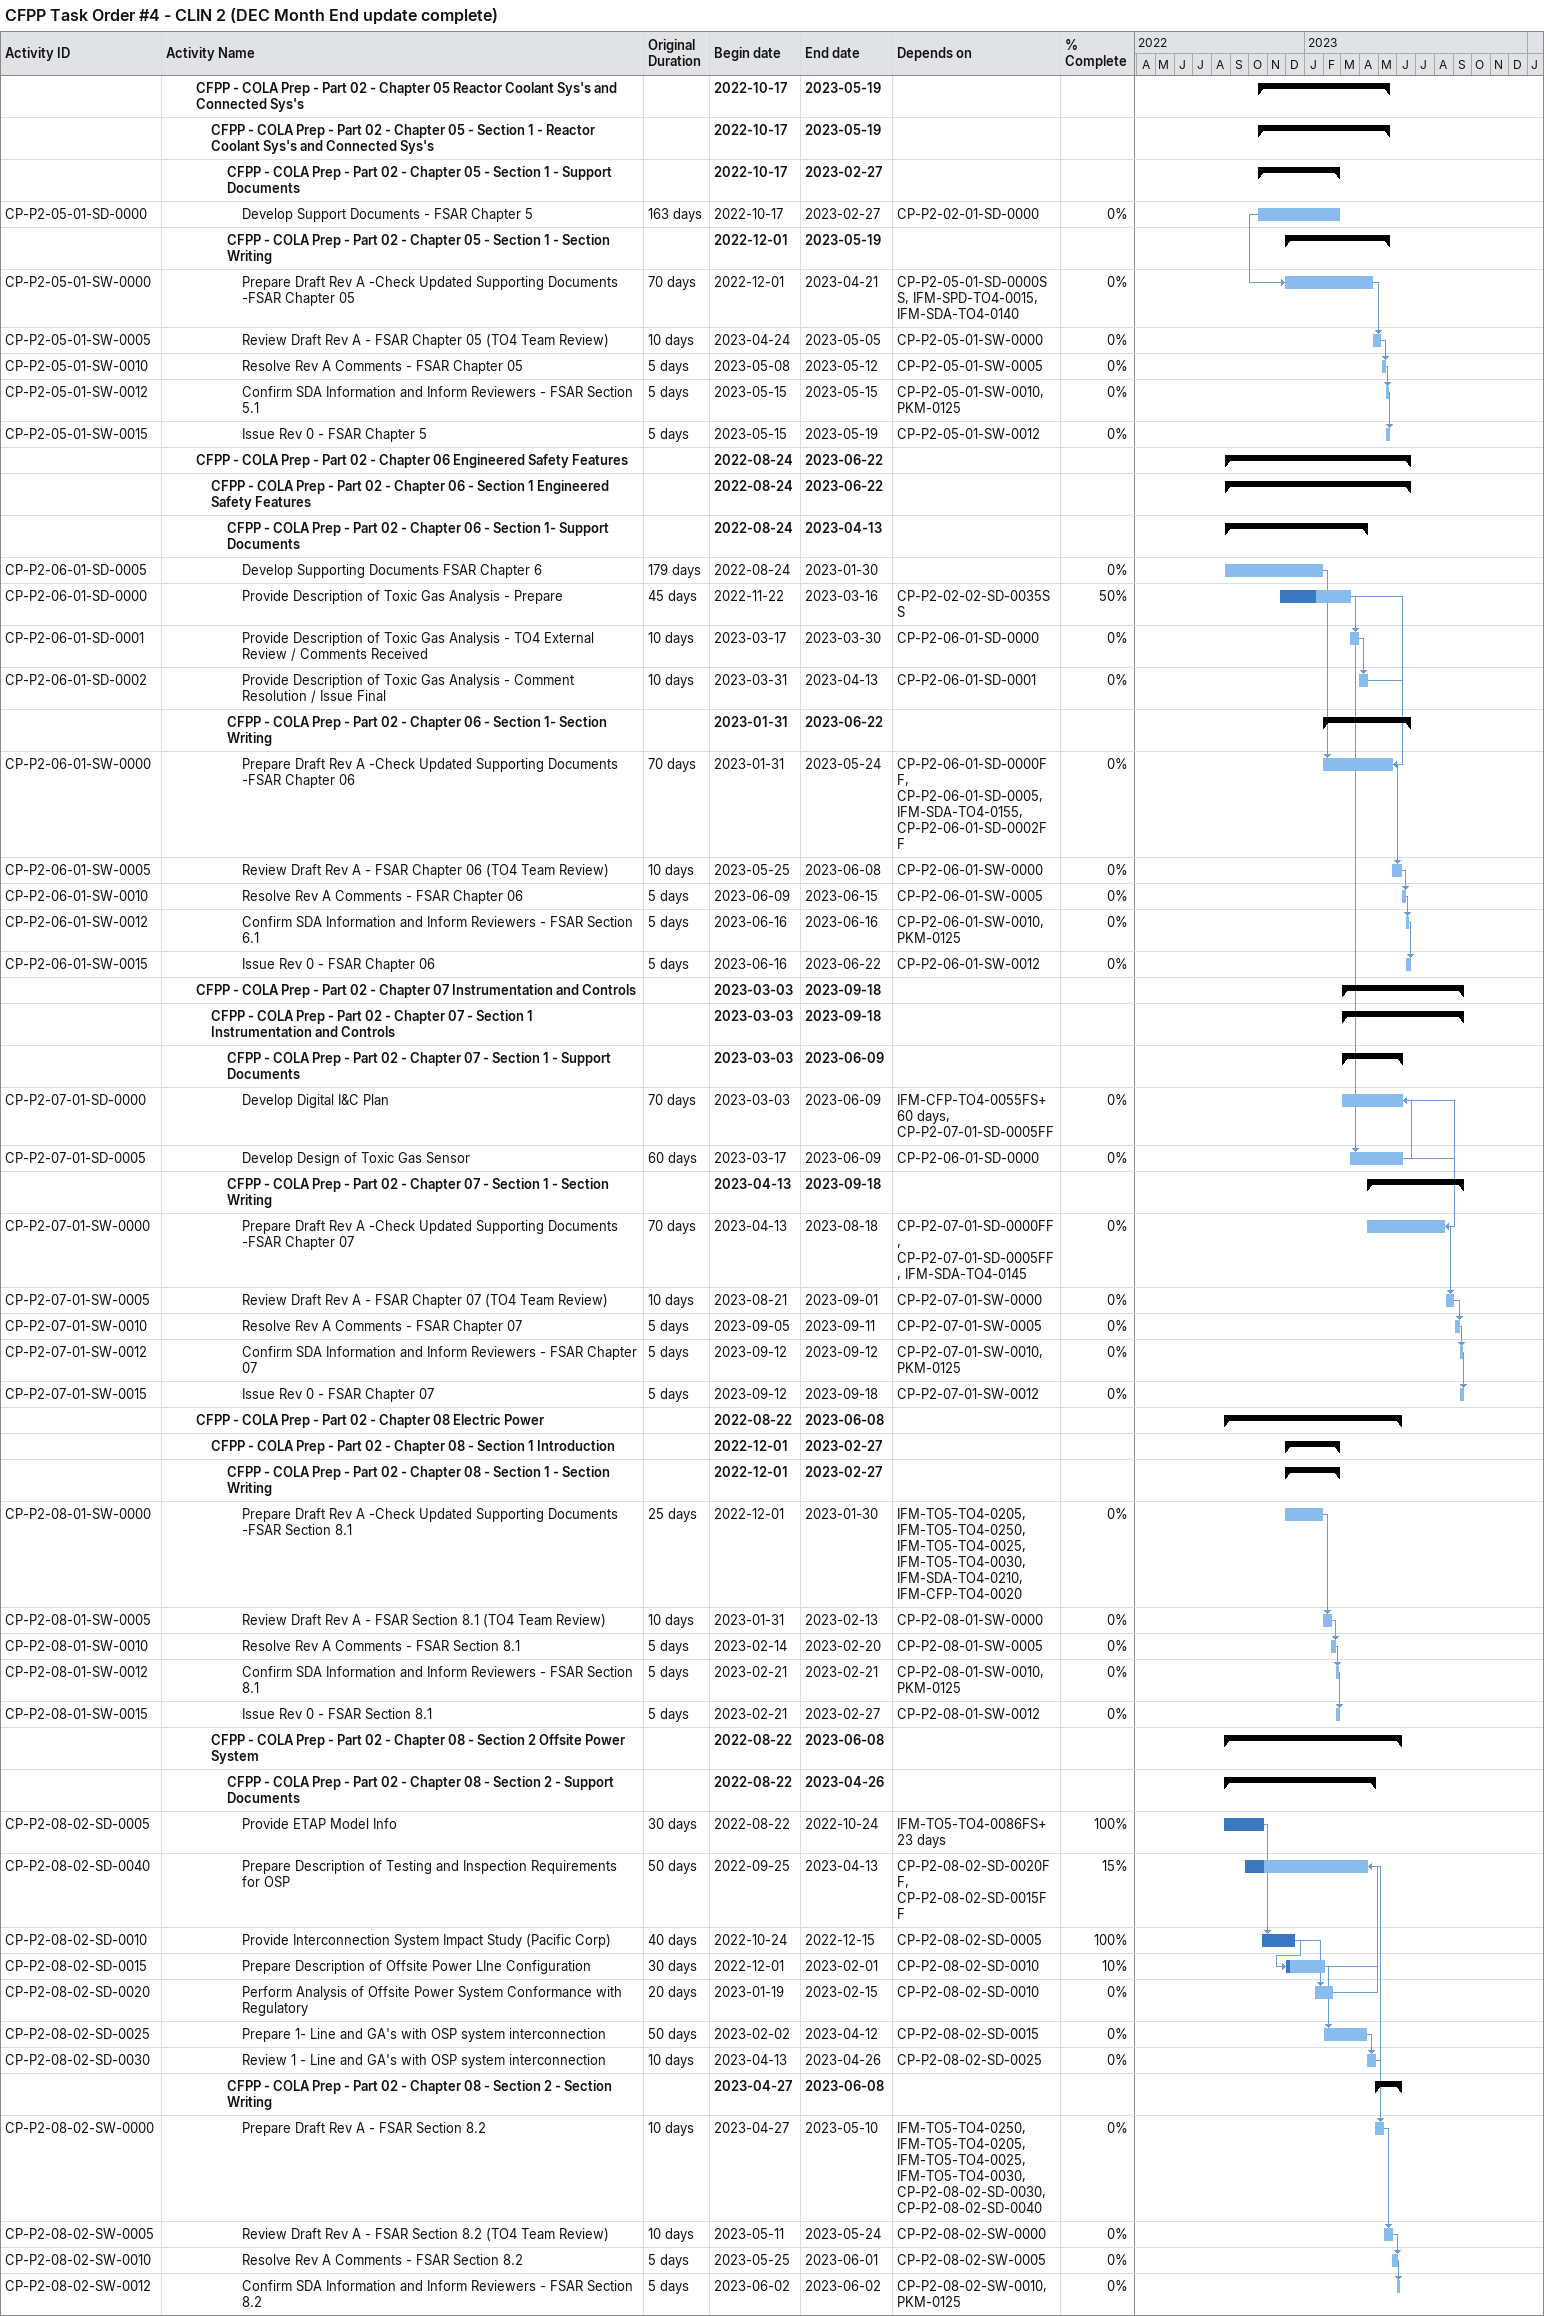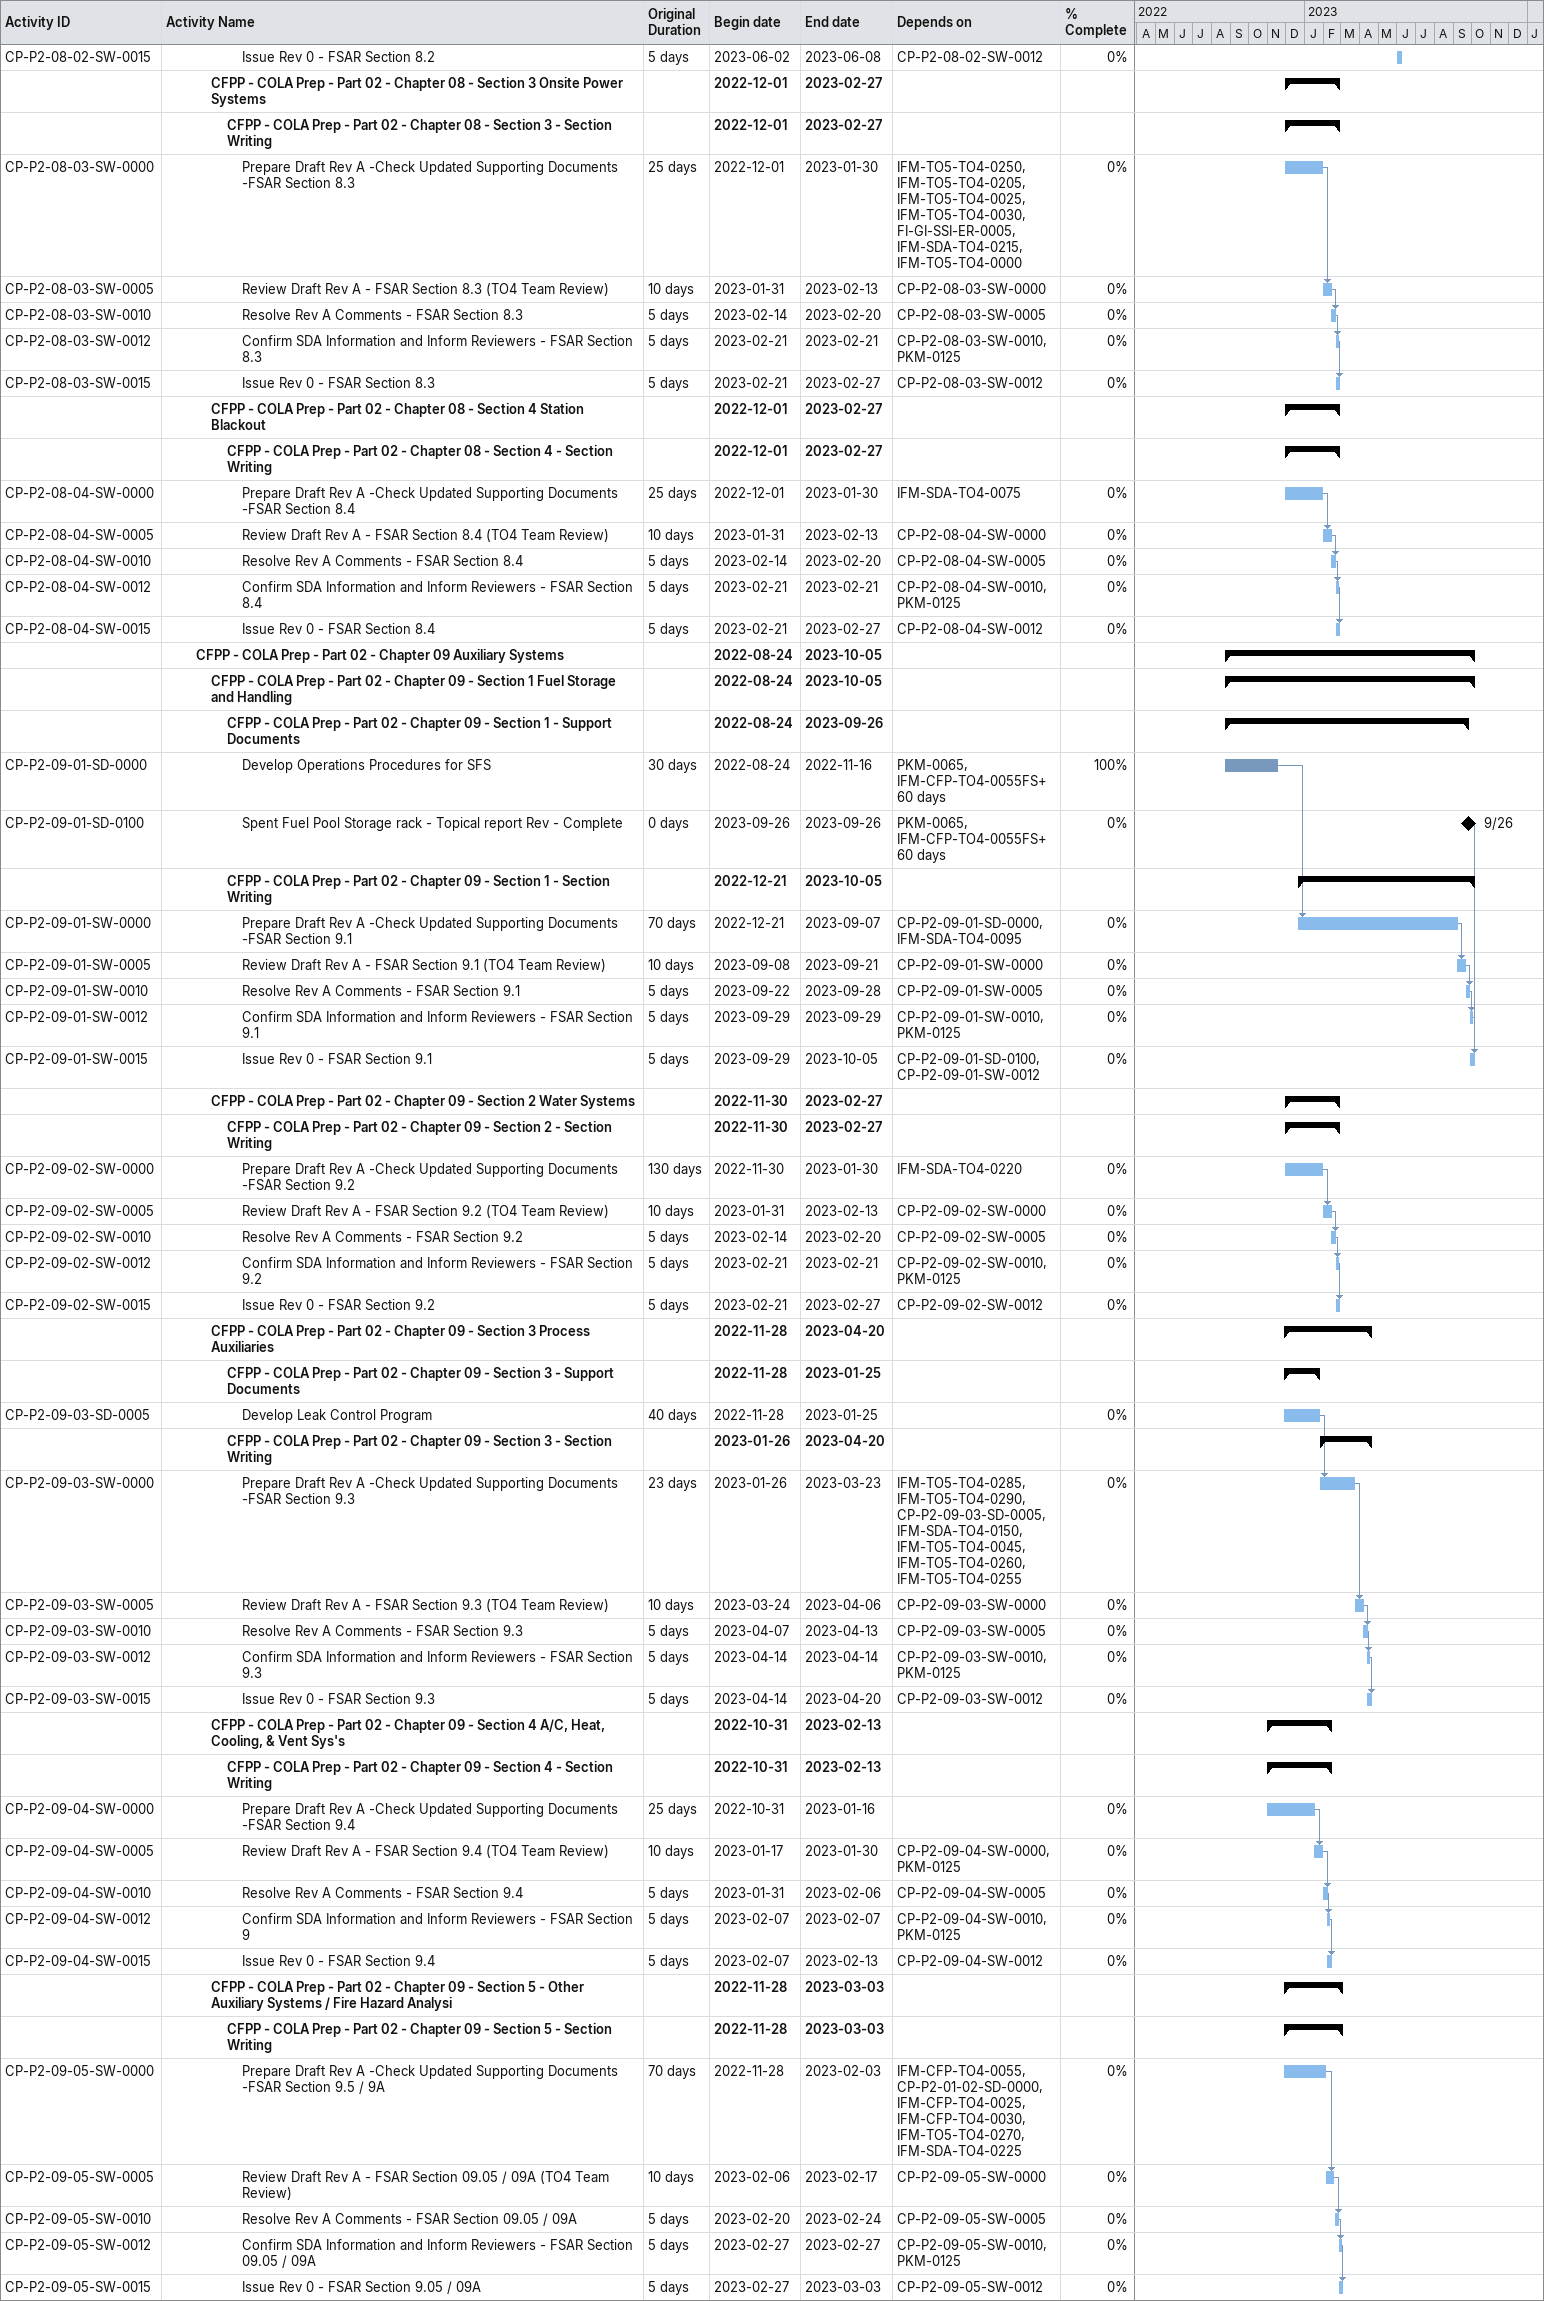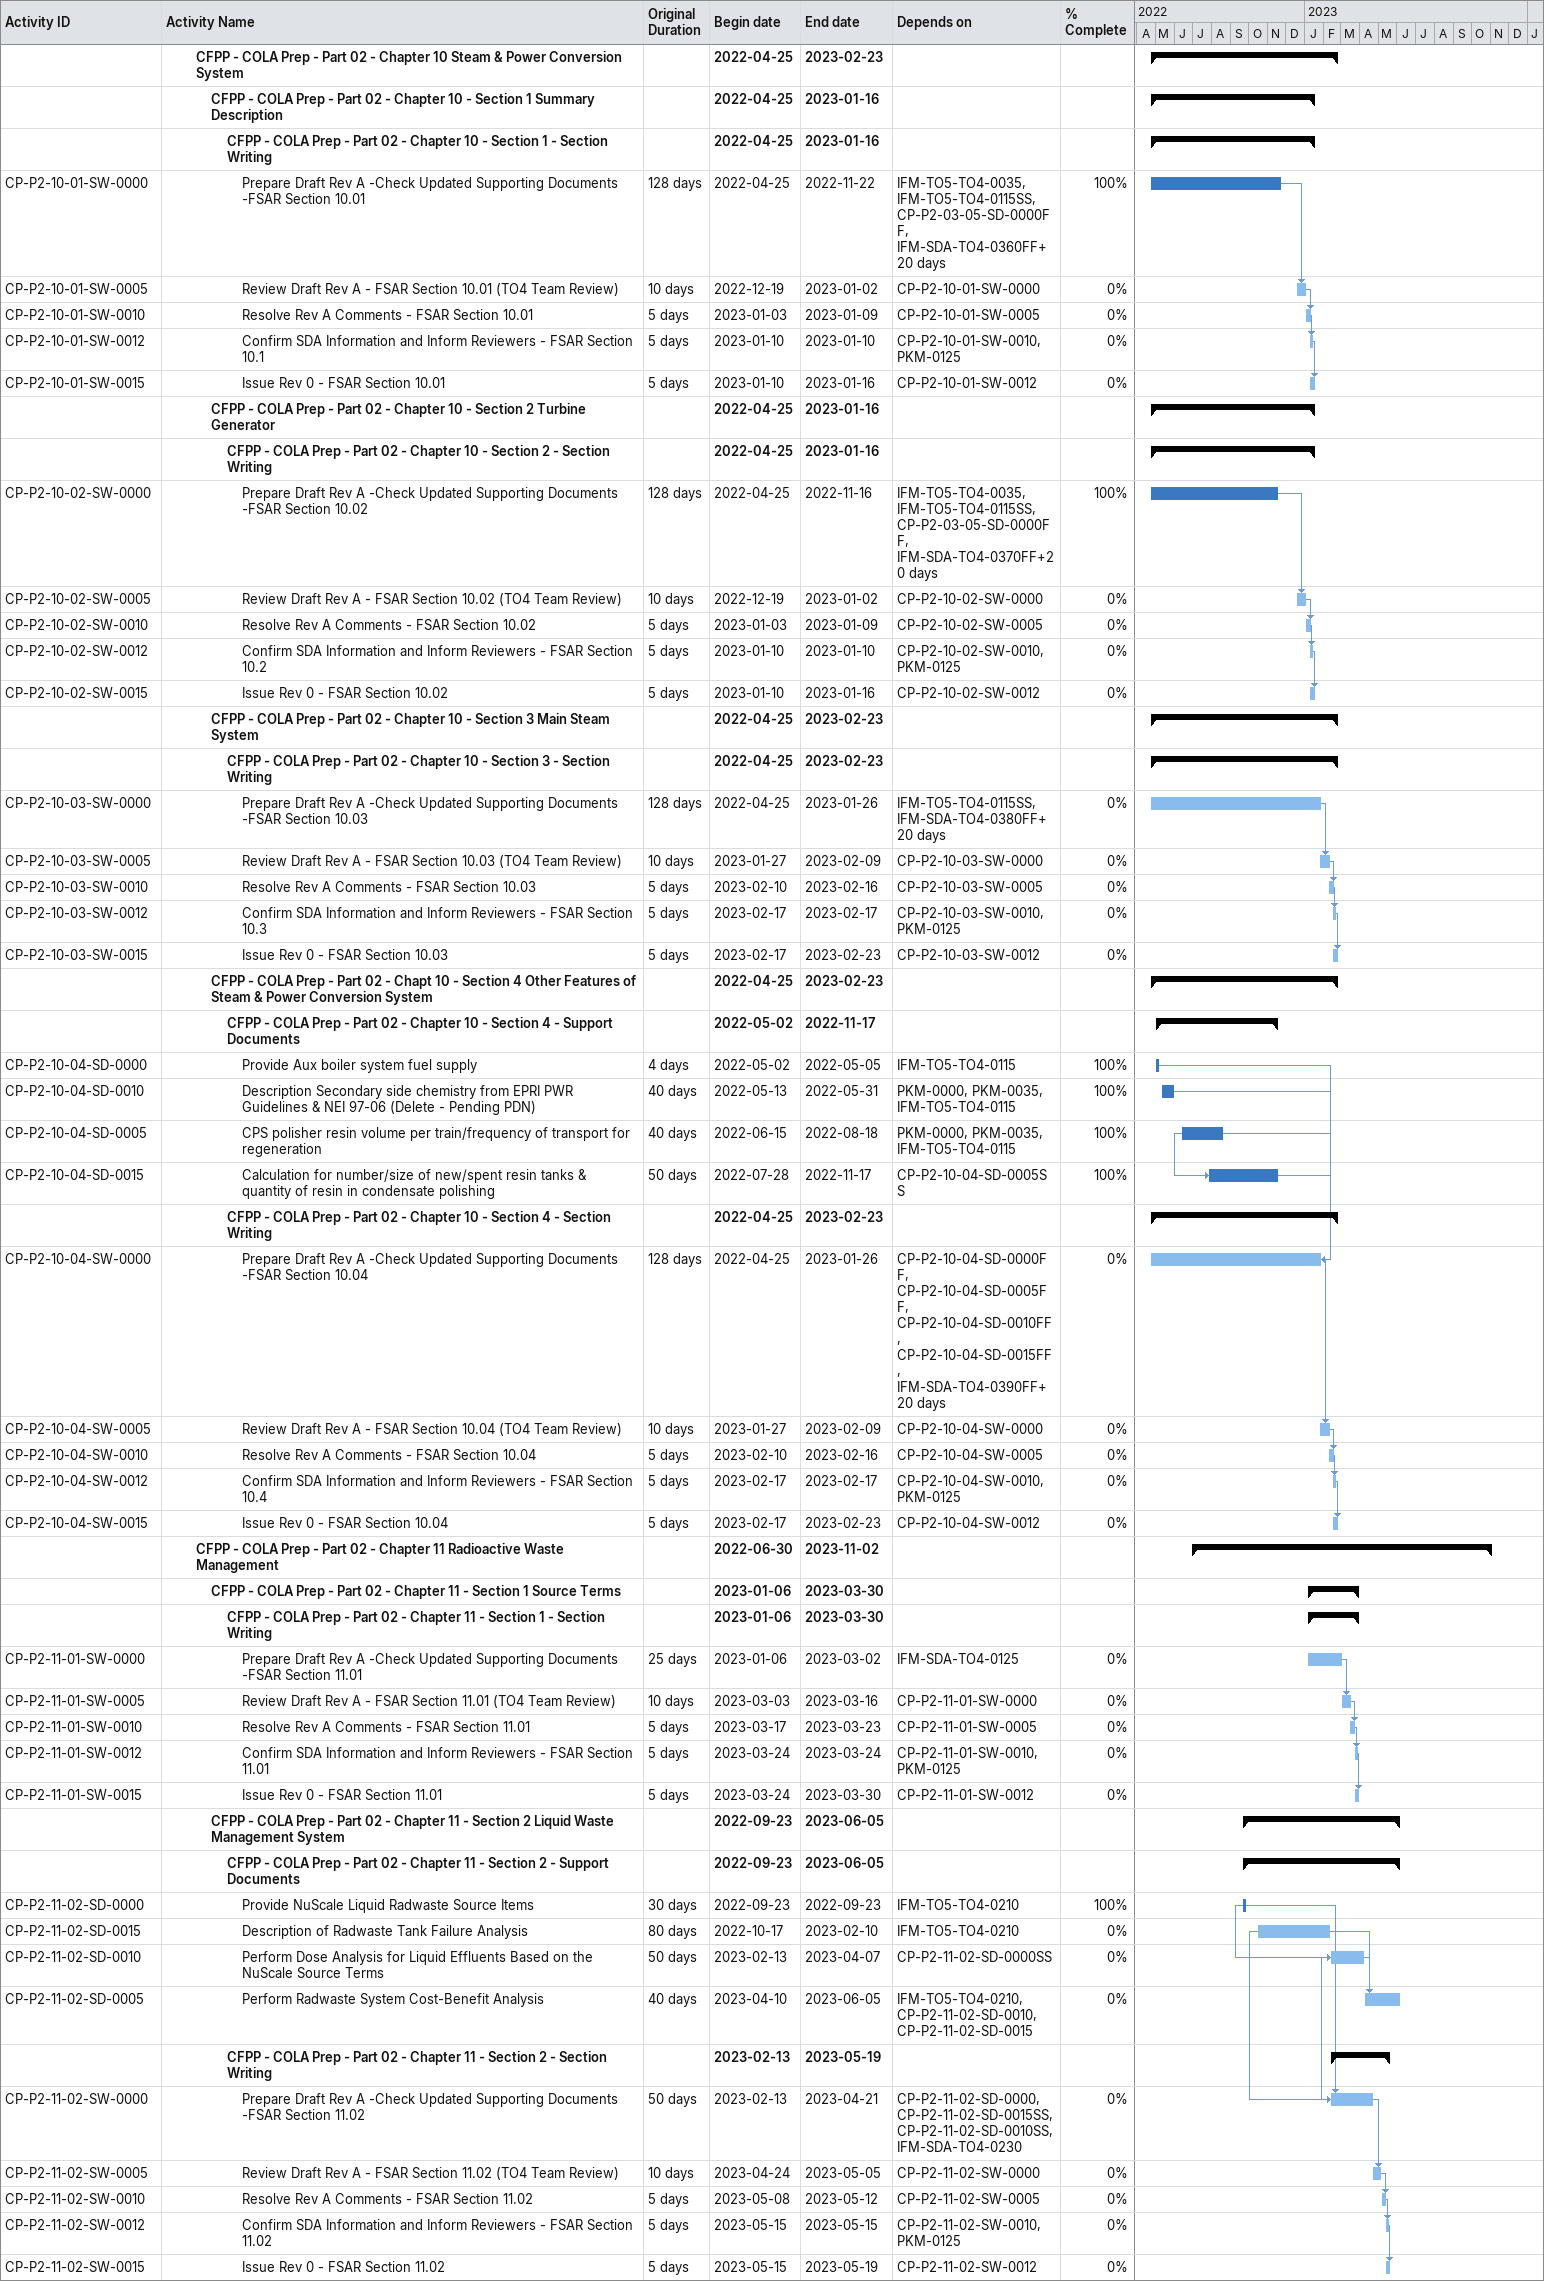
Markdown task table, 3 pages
CFPP Task Order #4 - CLIN 2 (DEC Month End update complete)

| ID | Level | Task | Original duration | Start | Finish | Predecessors | % complete |
|---|---|---|---|---|---|---|---|
|  | 3 | **CFPP - COLA Prep - Part 02 - Chapter 05 Reactor Coolant Sys's and Connected Sys's** |  | 2022-10-17 | 2023-05-19 |  |  |
|  | 4 | **CFPP - COLA Prep - Part 02 - Chapter 05 - Section 1 - Reactor Coolant Sys's and Connected Sys's** |  | 2022-10-17 | 2023-05-19 |  |  |
|  | 5 | **CFPP - COLA Prep - Part 02 - Chapter 05 - Section 1 - Support Documents** |  | 2022-10-17 | 2023-02-27 |  |  |
| CP-P2-05-01-SD-0000 | 6 | Develop Support Documents - FSAR Chapter 5 | 163d | 2022-10-17 | 2023-02-27 | CP-P2-02-01-SD-0000 | 0 |
|  | 5 | **CFPP - COLA Prep - Part 02 - Chapter 05 - Section 1 - Section Writing** |  | 2022-12-01 | 2023-05-19 |  |  |
| CP-P2-05-01-SW-0000 | 6 | Prepare Draft Rev A -Check Updated Supporting Documents -FSAR Chapter 05 | 70d | 2022-12-01 | 2023-04-21 | CP-P2-05-01-SD-0000SS, IFM-SPD-TO4-0015, IFM-SDA-TO4-0140 | 0 |
| CP-P2-05-01-SW-0005 | 6 | Review Draft Rev A - FSAR Chapter 05 (TO4 Team Review) | 10d | 2023-04-24 | 2023-05-05 | CP-P2-05-01-SW-0000 | 0 |
| CP-P2-05-01-SW-0010 | 6 | Resolve Rev A Comments - FSAR Chapter 05 | 5d | 2023-05-08 | 2023-05-12 | CP-P2-05-01-SW-0005 | 0 |
| CP-P2-05-01-SW-0012 | 6 | Confirm SDA Information and Inform Reviewers - FSAR Section 5.1 | 5d | 2023-05-15 | 2023-05-15 | CP-P2-05-01-SW-0010, PKM-0125 | 0 |
| CP-P2-05-01-SW-0015 | 6 | Issue Rev 0 - FSAR Chapter 5 | 5d | 2023-05-15 | 2023-05-19 | CP-P2-05-01-SW-0012 | 0 |
|  | 3 | **CFPP - COLA Prep - Part 02 - Chapter 06 Engineered Safety Features** |  | 2022-08-24 | 2023-06-22 |  |  |
|  | 4 | **CFPP - COLA Prep - Part 02 - Chapter 06 - Section 1 Engineered Safety Features** |  | 2022-08-24 | 2023-06-22 |  |  |
|  | 5 | **CFPP - COLA Prep - Part 02 - Chapter 06 - Section 1- Support Documents** |  | 2022-08-24 | 2023-04-13 |  |  |
| CP-P2-06-01-SD-0005 | 6 | Develop Supporting Documents FSAR Chapter 6 | 179d | 2022-08-24 | 2023-01-30 |  | 0 |
| CP-P2-06-01-SD-0000 | 6 | Provide Description of Toxic Gas Analysis - Prepare | 45d | 2022-11-22 | 2023-03-16 | CP-P2-02-02-SD-0035SS | 50 |
| CP-P2-06-01-SD-0001 | 6 | Provide Description of Toxic Gas Analysis - TO4 External Review / Comments Received | 10d | 2023-03-17 | 2023-03-30 | CP-P2-06-01-SD-0000 | 0 |
| CP-P2-06-01-SD-0002 | 6 | Provide Description of Toxic Gas Analysis - Comment Resolution / Issue Final | 10d | 2023-03-31 | 2023-04-13 | CP-P2-06-01-SD-0001 | 0 |
|  | 5 | **CFPP - COLA Prep - Part 02 - Chapter 06 - Section 1- Section Writing** |  | 2023-01-31 | 2023-06-22 |  |  |
| CP-P2-06-01-SW-0000 | 6 | Prepare Draft Rev A -Check Updated Supporting Documents -FSAR Chapter 06 | 70d | 2023-01-31 | 2023-05-24 | CP-P2-06-01-SD-0000FF, CP-P2-06-01-SD-0005, IFM-SDA-TO4-0155, CP-P2-06-01-SD-0002FF | 0 |
| CP-P2-06-01-SW-0005 | 6 | Review Draft Rev A - FSAR Chapter 06 (TO4 Team Review) | 10d | 2023-05-25 | 2023-06-08 | CP-P2-06-01-SW-0000 | 0 |
| CP-P2-06-01-SW-0010 | 6 | Resolve Rev A Comments - FSAR Chapter 06 | 5d | 2023-06-09 | 2023-06-15 | CP-P2-06-01-SW-0005 | 0 |
| CP-P2-06-01-SW-0012 | 6 | Confirm SDA Information and Inform Reviewers - FSAR Section 6.1 | 5d | 2023-06-16 | 2023-06-16 | CP-P2-06-01-SW-0010, PKM-0125 | 0 |
| CP-P2-06-01-SW-0015 | 6 | Issue Rev 0 - FSAR Chapter 06 | 5d | 2023-06-16 | 2023-06-22 | CP-P2-06-01-SW-0012 | 0 |
|  | 3 | **CFPP - COLA Prep - Part 02 - Chapter 07 Instrumentation and Controls** |  | 2023-03-03 | 2023-09-18 |  |  |
|  | 4 | **CFPP - COLA Prep - Part 02 - Chapter 07 - Section 1 Instrumentation and Controls** |  | 2023-03-03 | 2023-09-18 |  |  |
|  | 5 | **CFPP - COLA Prep - Part 02 - Chapter 07 - Section 1 - Support Documents** |  | 2023-03-03 | 2023-06-09 |  |  |
| CP-P2-07-01-SD-0000 | 6 | Develop Digital I&C Plan | 70d | 2023-03-03 | 2023-06-09 | IFM-CFP-TO4-0055FS+60d, CP-P2-07-01-SD-0005FF | 0 |
| CP-P2-07-01-SD-0005 | 6 | Develop Design of Toxic Gas Sensor | 60d | 2023-03-17 | 2023-06-09 | CP-P2-06-01-SD-0000 | 0 |
|  | 5 | **CFPP - COLA Prep - Part 02 - Chapter 07 - Section 1 - Section Writing** |  | 2023-04-13 | 2023-09-18 |  |  |
| CP-P2-07-01-SW-0000 | 6 | Prepare Draft Rev A -Check Updated Supporting Documents -FSAR Chapter 07 | 70d | 2023-04-13 | 2023-08-18 | CP-P2-07-01-SD-0000FF, CP-P2-07-01-SD-0005FF, IFM-SDA-TO4-0145 | 0 |
| CP-P2-07-01-SW-0005 | 6 | Review Draft Rev A - FSAR Chapter 07 (TO4 Team Review) | 10d | 2023-08-21 | 2023-09-01 | CP-P2-07-01-SW-0000 | 0 |
| CP-P2-07-01-SW-0010 | 6 | Resolve Rev A Comments - FSAR Chapter 07 | 5d | 2023-09-05 | 2023-09-11 | CP-P2-07-01-SW-0005 | 0 |
| CP-P2-07-01-SW-0012 | 6 | Confirm SDA Information and Inform Reviewers - FSAR Chapter 07 | 5d | 2023-09-12 | 2023-09-12 | CP-P2-07-01-SW-0010, PKM-0125 | 0 |
| CP-P2-07-01-SW-0015 | 6 | Issue Rev 0 - FSAR Chapter 07 | 5d | 2023-09-12 | 2023-09-18 | CP-P2-07-01-SW-0012 | 0 |
|  | 3 | **CFPP - COLA Prep - Part 02 - Chapter 08 Electric Power** |  | 2022-08-22 | 2023-06-08 |  |  |
|  | 4 | **CFPP - COLA Prep - Part 02 - Chapter 08 - Section 1 Introduction** |  | 2022-12-01 | 2023-02-27 |  |  |
|  | 5 | **CFPP - COLA Prep - Part 02 - Chapter 08 - Section 1 - Section Writing** |  | 2022-12-01 | 2023-02-27 |  |  |
| CP-P2-08-01-SW-0000 | 6 | Prepare Draft Rev A -Check Updated Supporting Documents -FSAR Section 8.1 | 25d | 2022-12-01 | 2023-01-30 | IFM-TO5-TO4-0205, IFM-TO5-TO4-0250, IFM-TO5-TO4-0025, IFM-TO5-TO4-0030, IFM-SDA-TO4-0210, IFM-CFP-TO4-0020 | 0 |
| CP-P2-08-01-SW-0005 | 6 | Review Draft Rev A - FSAR Section 8.1 (TO4 Team Review) | 10d | 2023-01-31 | 2023-02-13 | CP-P2-08-01-SW-0000 | 0 |
| CP-P2-08-01-SW-0010 | 6 | Resolve Rev A Comments - FSAR Section 8.1 | 5d | 2023-02-14 | 2023-02-20 | CP-P2-08-01-SW-0005 | 0 |
| CP-P2-08-01-SW-0012 | 6 | Confirm SDA Information and Inform Reviewers - FSAR Section 8.1 | 5d | 2023-02-21 | 2023-02-21 | CP-P2-08-01-SW-0010, PKM-0125 | 0 |
| CP-P2-08-01-SW-0015 | 6 | Issue Rev 0 - FSAR Section 8.1 | 5d | 2023-02-21 | 2023-02-27 | CP-P2-08-01-SW-0012 | 0 |
|  | 4 | **CFPP - COLA Prep - Part 02 - Chapter 08 - Section 2 Offsite Power System** |  | 2022-08-22 | 2023-06-08 |  |  |
|  | 5 | **CFPP - COLA Prep - Part 02 - Chapter 08 - Section 2 - Support Documents** |  | 2022-08-22 | 2023-04-26 |  |  |
| CP-P2-08-02-SD-0005 | 6 | Provide ETAP Model Info | 30d | 2022-08-22 | 2022-10-24 | IFM-TO5-TO4-0086FS+23d | 100 |
| CP-P2-08-02-SD-0040 | 6 | Prepare Description of Testing and Inspection Requirements for OSP | 50d | 2022-09-25 | 2023-04-13 | CP-P2-08-02-SD-0020FF, CP-P2-08-02-SD-0015FF | 15 |
| CP-P2-08-02-SD-0010 | 6 | Provide Interconnection System Impact Study (Pacific Corp) | 40d | 2022-10-24 | 2022-12-15 | CP-P2-08-02-SD-0005 | 100 |
| CP-P2-08-02-SD-0015 | 6 | Prepare Description of Offsite Power LIne Configuration | 30d | 2022-12-01 | 2023-02-01 | CP-P2-08-02-SD-0010 | 10 |
| CP-P2-08-02-SD-0020 | 6 | Perform Analysis of Offsite Power System Conformance with Regulatory | 20d | 2023-01-19 | 2023-02-15 | CP-P2-08-02-SD-0010 | 0 |
| CP-P2-08-02-SD-0025 | 6 | Prepare 1- Line and GA's with OSP system interconnection | 50d | 2023-02-02 | 2023-04-12 | CP-P2-08-02-SD-0015 | 0 |
| CP-P2-08-02-SD-0030 | 6 | Review 1 - Line and GA's with OSP system interconnection | 10d | 2023-04-13 | 2023-04-26 | CP-P2-08-02-SD-0025 | 0 |
|  | 5 | **CFPP - COLA Prep - Part 02 - Chapter 08 - Section 2 - Section Writing** |  | 2023-04-27 | 2023-06-08 |  |  |
| CP-P2-08-02-SW-0000 | 6 | Prepare Draft Rev A - FSAR Section 8.2 | 10d | 2023-04-27 | 2023-05-10 | IFM-TO5-TO4-0250, IFM-TO5-TO4-0205, IFM-TO5-TO4-0025, IFM-TO5-TO4-0030, CP-P2-08-02-SD-0030, CP-P2-08-02-SD-0040 | 0 |
| CP-P2-08-02-SW-0005 | 6 | Review Draft Rev A - FSAR Section 8.2 (TO4 Team Review) | 10d | 2023-05-11 | 2023-05-24 | CP-P2-08-02-SW-0000 | 0 |
| CP-P2-08-02-SW-0010 | 6 | Resolve Rev A Comments - FSAR Section 8.2 | 5d | 2023-05-25 | 2023-06-01 | CP-P2-08-02-SW-0005 | 0 |
| CP-P2-08-02-SW-0012 | 6 | Confirm SDA Information and Inform Reviewers - FSAR Section 8.2 | 5d | 2023-06-02 | 2023-06-02 | CP-P2-08-02-SW-0010, PKM-0125 | 0 |
| CP-P2-08-02-SW-0015 | 6 | Issue Rev 0 - FSAR Section 8.2 | 5d | 2023-06-02 | 2023-06-08 | CP-P2-08-02-SW-0012 | 0 |
|  | 4 | **CFPP - COLA Prep - Part 02 - Chapter 08 - Section 3 Onsite Power Systems** |  | 2022-12-01 | 2023-02-27 |  |  |
|  | 5 | **CFPP - COLA Prep - Part 02 - Chapter 08 - Section 3 - Section Writing** |  | 2022-12-01 | 2023-02-27 |  |  |
| CP-P2-08-03-SW-0000 | 6 | Prepare Draft Rev A -Check Updated Supporting Documents -FSAR Section 8.3 | 25d | 2022-12-01 | 2023-01-30 | IFM-TO5-TO4-0250, IFM-TO5-TO4-0205, IFM-TO5-TO4-0025, IFM-TO5-TO4-0030, FI-GI-SSI-ER-0005, IFM-SDA-TO4-0215, IFM-TO5-TO4-0000 | 0 |
| CP-P2-08-03-SW-0005 | 6 | Review Draft Rev A - FSAR Section 8.3 (TO4 Team Review) | 10d | 2023-01-31 | 2023-02-13 | CP-P2-08-03-SW-0000 | 0 |
| CP-P2-08-03-SW-0010 | 6 | Resolve Rev A Comments - FSAR Section 8.3 | 5d | 2023-02-14 | 2023-02-20 | CP-P2-08-03-SW-0005 | 0 |
| CP-P2-08-03-SW-0012 | 6 | Confirm SDA Information and Inform Reviewers - FSAR Section 8.3 | 5d | 2023-02-21 | 2023-02-21 | CP-P2-08-03-SW-0010, PKM-0125 | 0 |
| CP-P2-08-03-SW-0015 | 6 | Issue Rev 0 - FSAR Section 8.3 | 5d | 2023-02-21 | 2023-02-27 | CP-P2-08-03-SW-0012 | 0 |
|  | 4 | **CFPP - COLA Prep - Part 02 - Chapter 08 - Section 4 Station Blackout** |  | 2022-12-01 | 2023-02-27 |  |  |
|  | 5 | **CFPP - COLA Prep - Part 02 - Chapter 08 - Section 4 - Section Writing** |  | 2022-12-01 | 2023-02-27 |  |  |
| CP-P2-08-04-SW-0000 | 6 | Prepare Draft Rev A -Check Updated Supporting Documents -FSAR Section 8.4 | 25d | 2022-12-01 | 2023-01-30 | IFM-SDA-TO4-0075 | 0 |
| CP-P2-08-04-SW-0005 | 6 | Review Draft Rev A - FSAR Section 8.4 (TO4 Team Review) | 10d | 2023-01-31 | 2023-02-13 | CP-P2-08-04-SW-0000 | 0 |
| CP-P2-08-04-SW-0010 | 6 | Resolve Rev A Comments - FSAR Section 8.4 | 5d | 2023-02-14 | 2023-02-20 | CP-P2-08-04-SW-0005 | 0 |
| CP-P2-08-04-SW-0012 | 6 | Confirm SDA Information and Inform Reviewers - FSAR Section 8.4 | 5d | 2023-02-21 | 2023-02-21 | CP-P2-08-04-SW-0010, PKM-0125 | 0 |
| CP-P2-08-04-SW-0015 | 6 | Issue Rev 0 - FSAR Section 8.4 | 5d | 2023-02-21 | 2023-02-27 | CP-P2-08-04-SW-0012 | 0 |
|  | 3 | **CFPP - COLA Prep - Part 02 - Chapter 09 Auxiliary Systems** |  | 2022-08-24 | 2023-10-05 |  |  |
|  | 4 | **CFPP - COLA Prep - Part 02 - Chapter 09 - Section 1 Fuel Storage and Handling** |  | 2022-08-24 | 2023-10-05 |  |  |
|  | 5 | **CFPP - COLA Prep - Part 02 - Chapter 09 - Section 1 - Support Documents** |  | 2022-08-24 | 2023-09-26 |  |  |
| CP-P2-09-01-SD-0000 | 6 | Develop Operations Procedures for SFS | 30d | 2022-08-24 | 2022-11-16 | PKM-0065, IFM-CFP-TO4-0055FS+60d | 100 |
| CP-P2-09-01-SD-0100 | 6 | Spent Fuel Pool Storage rack - Topical report Rev - Complete | 0d | 2023-09-26 | 2023-09-26 | PKM-0065, IFM-CFP-TO4-0055FS+60d | 0 |
|  | 5 | **CFPP - COLA Prep - Part 02 - Chapter 09 - Section 1 - Section Writing** |  | 2022-12-21 | 2023-10-05 |  |  |
| CP-P2-09-01-SW-0000 | 6 | Prepare Draft Rev A -Check Updated Supporting Documents -FSAR Section 9.1 | 70d | 2022-12-21 | 2023-09-07 | CP-P2-09-01-SD-0000, IFM-SDA-TO4-0095 | 0 |
| CP-P2-09-01-SW-0005 | 6 | Review Draft Rev A - FSAR Section 9.1 (TO4 Team Review) | 10d | 2023-09-08 | 2023-09-21 | CP-P2-09-01-SW-0000 | 0 |
| CP-P2-09-01-SW-0010 | 6 | Resolve Rev A Comments - FSAR Section 9.1 | 5d | 2023-09-22 | 2023-09-28 | CP-P2-09-01-SW-0005 | 0 |
| CP-P2-09-01-SW-0012 | 6 | Confirm SDA Information and Inform Reviewers - FSAR Section 9.1 | 5d | 2023-09-29 | 2023-09-29 | CP-P2-09-01-SW-0010, PKM-0125 | 0 |
| CP-P2-09-01-SW-0015 | 6 | Issue Rev 0 - FSAR Section 9.1 | 5d | 2023-09-29 | 2023-10-05 | CP-P2-09-01-SD-0100, CP-P2-09-01-SW-0012 | 0 |
|  | 4 | **CFPP - COLA Prep - Part 02 - Chapter 09 - Section 2 Water Systems** |  | 2022-11-30 | 2023-02-27 |  |  |
|  | 5 | **CFPP - COLA Prep - Part 02 - Chapter 09 - Section 2 - Section Writing** |  | 2022-11-30 | 2023-02-27 |  |  |
| CP-P2-09-02-SW-0000 | 6 | Prepare Draft Rev A -Check Updated Supporting Documents -FSAR Section 9.2 | 130d | 2022-11-30 | 2023-01-30 | IFM-SDA-TO4-0220 | 0 |
| CP-P2-09-02-SW-0005 | 6 | Review Draft Rev A - FSAR Section 9.2 (TO4 Team Review) | 10d | 2023-01-31 | 2023-02-13 | CP-P2-09-02-SW-0000 | 0 |
| CP-P2-09-02-SW-0010 | 6 | Resolve Rev A Comments - FSAR Section 9.2 | 5d | 2023-02-14 | 2023-02-20 | CP-P2-09-02-SW-0005 | 0 |
| CP-P2-09-02-SW-0012 | 6 | Confirm SDA Information and Inform Reviewers - FSAR Section 9.2 | 5d | 2023-02-21 | 2023-02-21 | CP-P2-09-02-SW-0010, PKM-0125 | 0 |
| CP-P2-09-02-SW-0015 | 6 | Issue Rev 0 - FSAR Section 9.2 | 5d | 2023-02-21 | 2023-02-27 | CP-P2-09-02-SW-0012 | 0 |
|  | 4 | **CFPP - COLA Prep - Part 02 - Chapter 09 - Section 3 Process Auxiliaries** |  | 2022-11-28 | 2023-04-20 |  |  |
|  | 5 | **CFPP - COLA Prep - Part 02 - Chapter 09 - Section 3 - Support Documents** |  | 2022-11-28 | 2023-01-25 |  |  |
| CP-P2-09-03-SD-0005 | 6 | Develop Leak Control Program | 40d | 2022-11-28 | 2023-01-25 |  | 0 |
|  | 5 | **CFPP - COLA Prep - Part 02 - Chapter 09 - Section 3 - Section Writing** |  | 2023-01-26 | 2023-04-20 |  |  |
| CP-P2-09-03-SW-0000 | 6 | Prepare Draft Rev A -Check Updated Supporting Documents -FSAR Section 9.3 | 23d | 2023-01-26 | 2023-03-23 | IFM-TO5-TO4-0285, IFM-TO5-TO4-0290, CP-P2-09-03-SD-0005, IFM-SDA-TO4-0150, IFM-TO5-TO4-0045, IFM-TO5-TO4-0260, IFM-TO5-TO4-0255 | 0 |
| CP-P2-09-03-SW-0005 | 6 | Review Draft Rev A - FSAR Section 9.3 (TO4 Team Review) | 10d | 2023-03-24 | 2023-04-06 | CP-P2-09-03-SW-0000 | 0 |
| CP-P2-09-03-SW-0010 | 6 | Resolve Rev A Comments - FSAR Section 9.3 | 5d | 2023-04-07 | 2023-04-13 | CP-P2-09-03-SW-0005 | 0 |
| CP-P2-09-03-SW-0012 | 6 | Confirm SDA Information and Inform Reviewers - FSAR Section 9.3 | 5d | 2023-04-14 | 2023-04-14 | CP-P2-09-03-SW-0010, PKM-0125 | 0 |
| CP-P2-09-03-SW-0015 | 6 | Issue Rev 0 - FSAR Section 9.3 | 5d | 2023-04-14 | 2023-04-20 | CP-P2-09-03-SW-0012 | 0 |
|  | 4 | **CFPP - COLA Prep - Part 02 - Chapter 09 - Section 4 A/C, Heat, Cooling, & Vent Sys's** |  | 2022-10-31 | 2023-02-13 |  |  |
|  | 5 | **CFPP - COLA Prep - Part 02 - Chapter 09 - Section 4 - Section Writing** |  | 2022-10-31 | 2023-02-13 |  |  |
| CP-P2-09-04-SW-0000 | 6 | Prepare Draft Rev A -Check Updated Supporting Documents -FSAR Section 9.4 | 25d | 2022-10-31 | 2023-01-16 |  | 0 |
| CP-P2-09-04-SW-0005 | 6 | Review Draft Rev A - FSAR Section 9.4 (TO4 Team Review) | 10d | 2023-01-17 | 2023-01-30 | CP-P2-09-04-SW-0000, PKM-0125 | 0 |
| CP-P2-09-04-SW-0010 | 6 | Resolve Rev A Comments - FSAR Section 9.4 | 5d | 2023-01-31 | 2023-02-06 | CP-P2-09-04-SW-0005 | 0 |
| CP-P2-09-04-SW-0012 | 6 | Confirm SDA Information and Inform Reviewers - FSAR Section 9 | 5d | 2023-02-07 | 2023-02-07 | CP-P2-09-04-SW-0010, PKM-0125 | 0 |
| CP-P2-09-04-SW-0015 | 6 | Issue Rev 0 - FSAR Section 9.4 | 5d | 2023-02-07 | 2023-02-13 | CP-P2-09-04-SW-0012 | 0 |
|  | 4 | **CFPP - COLA Prep - Part 02 - Chapter 09 - Section 5 - Other Auxiliary Systems / Fire Hazard Analysi** |  | 2022-11-28 | 2023-03-03 |  |  |
|  | 5 | **CFPP - COLA Prep - Part 02 - Chapter 09 - Section 5 - Section Writing** |  | 2022-11-28 | 2023-03-03 |  |  |
| CP-P2-09-05-SW-0000 | 6 | Prepare Draft Rev A -Check Updated Supporting Documents -FSAR Section 9.5 / 9A | 70d | 2022-11-28 | 2023-02-03 | IFM-CFP-TO4-0055, CP-P2-01-02-SD-0000, IFM-CFP-TO4-0025, IFM-CFP-TO4-0030, IFM-TO5-TO4-0270, IFM-SDA-TO4-0225 | 0 |
| CP-P2-09-05-SW-0005 | 6 | Review Draft Rev A - FSAR Section 09.05 / 09A (TO4 Team Review) | 10d | 2023-02-06 | 2023-02-17 | CP-P2-09-05-SW-0000 | 0 |
| CP-P2-09-05-SW-0010 | 6 | Resolve Rev A Comments - FSAR Section 09.05 / 09A | 5d | 2023-02-20 | 2023-02-24 | CP-P2-09-05-SW-0005 | 0 |
| CP-P2-09-05-SW-0012 | 6 | Confirm SDA Information and Inform Reviewers - FSAR Section 09.05 / 09A | 5d | 2023-02-27 | 2023-02-27 | CP-P2-09-05-SW-0010, PKM-0125 | 0 |
| CP-P2-09-05-SW-0015 | 6 | Issue Rev 0 - FSAR Section 9.05 / 09A | 5d | 2023-02-27 | 2023-03-03 | CP-P2-09-05-SW-0012 | 0 |
|  | 3 | **CFPP - COLA Prep - Part 02 - Chapter 10 Steam & Power Conversion System** |  | 2022-04-25 | 2023-02-23 |  |  |
|  | 4 | **CFPP - COLA Prep - Part 02 - Chapter 10 - Section 1 Summary Description** |  | 2022-04-25 | 2023-01-16 |  |  |
|  | 5 | **CFPP - COLA Prep - Part 02 - Chapter 10 - Section 1 - Section Writing** |  | 2022-04-25 | 2023-01-16 |  |  |
| CP-P2-10-01-SW-0000 | 6 | Prepare Draft Rev A -Check Updated Supporting Documents -FSAR Section 10.01 | 128d | 2022-04-25 | 2022-11-22 | IFM-TO5-TO4-0035, IFM-TO5-TO4-0115SS, CP-P2-03-05-SD-0000FF, IFM-SDA-TO4-0360FF+20d | 100 |
| CP-P2-10-01-SW-0005 | 6 | Review Draft Rev A - FSAR Section 10.01 (TO4 Team Review) | 10d | 2022-12-19 | 2023-01-02 | CP-P2-10-01-SW-0000 | 0 |
| CP-P2-10-01-SW-0010 | 6 | Resolve Rev A Comments - FSAR Section 10.01 | 5d | 2023-01-03 | 2023-01-09 | CP-P2-10-01-SW-0005 | 0 |
| CP-P2-10-01-SW-0012 | 6 | Confirm SDA Information and Inform Reviewers - FSAR Section 10.1 | 5d | 2023-01-10 | 2023-01-10 | CP-P2-10-01-SW-0010, PKM-0125 | 0 |
| CP-P2-10-01-SW-0015 | 6 | Issue Rev 0 - FSAR Section 10.01 | 5d | 2023-01-10 | 2023-01-16 | CP-P2-10-01-SW-0012 | 0 |
|  | 4 | **CFPP - COLA Prep - Part 02 - Chapter 10 - Section 2 Turbine Generator** |  | 2022-04-25 | 2023-01-16 |  |  |
|  | 5 | **CFPP - COLA Prep - Part 02 - Chapter 10 - Section 2 - Section Writing** |  | 2022-04-25 | 2023-01-16 |  |  |
| CP-P2-10-02-SW-0000 | 6 | Prepare Draft Rev A -Check Updated Supporting Documents -FSAR Section 10.02 | 128d | 2022-04-25 | 2022-11-16 | IFM-TO5-TO4-0035, IFM-TO5-TO4-0115SS, CP-P2-03-05-SD-0000FF, IFM-SDA-TO4-0370FF+20d | 100 |
| CP-P2-10-02-SW-0005 | 6 | Review Draft Rev A - FSAR Section 10.02 (TO4 Team Review) | 10d | 2022-12-19 | 2023-01-02 | CP-P2-10-02-SW-0000 | 0 |
| CP-P2-10-02-SW-0010 | 6 | Resolve Rev A Comments - FSAR Section 10.02 | 5d | 2023-01-03 | 2023-01-09 | CP-P2-10-02-SW-0005 | 0 |
| CP-P2-10-02-SW-0012 | 6 | Confirm SDA Information and Inform Reviewers - FSAR Section 10.2 | 5d | 2023-01-10 | 2023-01-10 | CP-P2-10-02-SW-0010, PKM-0125 | 0 |
| CP-P2-10-02-SW-0015 | 6 | Issue Rev 0 - FSAR Section 10.02 | 5d | 2023-01-10 | 2023-01-16 | CP-P2-10-02-SW-0012 | 0 |
|  | 4 | **CFPP - COLA Prep - Part 02 - Chapter 10 - Section 3 Main Steam System** |  | 2022-04-25 | 2023-02-23 |  |  |
|  | 5 | **CFPP - COLA Prep - Part 02 - Chapter 10 - Section 3 - Section Writing** |  | 2022-04-25 | 2023-02-23 |  |  |
| CP-P2-10-03-SW-0000 | 6 | Prepare Draft Rev A -Check Updated Supporting Documents -FSAR Section 10.03 | 128d | 2022-04-25 | 2023-01-26 | IFM-TO5-TO4-0115SS, IFM-SDA-TO4-0380FF+20d | 0 |
| CP-P2-10-03-SW-0005 | 6 | Review Draft Rev A - FSAR Section 10.03 (TO4 Team Review) | 10d | 2023-01-27 | 2023-02-09 | CP-P2-10-03-SW-0000 | 0 |
| CP-P2-10-03-SW-0010 | 6 | Resolve Rev A Comments - FSAR Section 10.03 | 5d | 2023-02-10 | 2023-02-16 | CP-P2-10-03-SW-0005 | 0 |
| CP-P2-10-03-SW-0012 | 6 | Confirm SDA Information and Inform Reviewers - FSAR Section 10.3 | 5d | 2023-02-17 | 2023-02-17 | CP-P2-10-03-SW-0010, PKM-0125 | 0 |
| CP-P2-10-03-SW-0015 | 6 | Issue Rev 0 - FSAR Section 10.03 | 5d | 2023-02-17 | 2023-02-23 | CP-P2-10-03-SW-0012 | 0 |
|  | 4 | **CFPP - COLA Prep - Part 02 - Chapt 10 - Section 4 Other Features of Steam & Power Conversion System** |  | 2022-04-25 | 2023-02-23 |  |  |
|  | 5 | **CFPP - COLA Prep - Part 02 - Chapter 10 - Section 4 - Support Documents** |  | 2022-05-02 | 2022-11-17 |  |  |
| CP-P2-10-04-SD-0000 | 6 | Provide Aux boiler system fuel supply | 4d | 2022-05-02 | 2022-05-05 | IFM-TO5-TO4-0115 | 100 |
| CP-P2-10-04-SD-0010 | 6 | Description Secondary side chemistry from EPRI PWR Guidelines & NEI 97-06 (Delete - Pending PDN) | 40d | 2022-05-13 | 2022-05-31 | PKM-0000, PKM-0035, IFM-TO5-TO4-0115 | 100 |
| CP-P2-10-04-SD-0005 | 6 | CPS polisher resin volume per train/frequency of transport for regeneration | 40d | 2022-06-15 | 2022-08-18 | PKM-0000, PKM-0035, IFM-TO5-TO4-0115 | 100 |
| CP-P2-10-04-SD-0015 | 6 | Calculation for number/size of new/spent resin tanks & quantity of resin in condensate polishing | 50d | 2022-07-28 | 2022-11-17 | CP-P2-10-04-SD-0005SS | 100 |
|  | 5 | **CFPP - COLA Prep - Part 02 - Chapter 10 - Section 4 - Section Writing** |  | 2022-04-25 | 2023-02-23 |  |  |
| CP-P2-10-04-SW-0000 | 6 | Prepare Draft Rev A -Check Updated Supporting Documents -FSAR Section 10.04 | 128d | 2022-04-25 | 2023-01-26 | CP-P2-10-04-SD-0000FF, CP-P2-10-04-SD-0005FF, CP-P2-10-04-SD-0010FF, CP-P2-10-04-SD-0015FF, IFM-SDA-TO4-0390FF+20d | 0 |
| CP-P2-10-04-SW-0005 | 6 | Review Draft Rev A - FSAR Section 10.04 (TO4 Team Review) | 10d | 2023-01-27 | 2023-02-09 | CP-P2-10-04-SW-0000 | 0 |
| CP-P2-10-04-SW-0010 | 6 | Resolve Rev A Comments - FSAR Section 10.04 | 5d | 2023-02-10 | 2023-02-16 | CP-P2-10-04-SW-0005 | 0 |
| CP-P2-10-04-SW-0012 | 6 | Confirm SDA Information and Inform Reviewers - FSAR Section 10.4 | 5d | 2023-02-17 | 2023-02-17 | CP-P2-10-04-SW-0010, PKM-0125 | 0 |
| CP-P2-10-04-SW-0015 | 6 | Issue Rev 0 - FSAR Section 10.04 | 5d | 2023-02-17 | 2023-02-23 | CP-P2-10-04-SW-0012 | 0 |
|  | 3 | **CFPP - COLA Prep - Part 02 - Chapter 11 Radioactive Waste Management** |  | 2022-06-30 | 2023-11-02 |  |  |
|  | 4 | **CFPP - COLA Prep - Part 02 - Chapter 11 - Section 1 Source Terms** |  | 2023-01-06 | 2023-03-30 |  |  |
|  | 5 | **CFPP - COLA Prep - Part 02 - Chapter 11 - Section 1 - Section Writing** |  | 2023-01-06 | 2023-03-30 |  |  |
| CP-P2-11-01-SW-0000 | 6 | Prepare Draft Rev A -Check Updated Supporting Documents -FSAR Section 11.01 | 25d | 2023-01-06 | 2023-03-02 | IFM-SDA-TO4-0125 | 0 |
| CP-P2-11-01-SW-0005 | 6 | Review Draft Rev A - FSAR Section 11.01 (TO4 Team Review) | 10d | 2023-03-03 | 2023-03-16 | CP-P2-11-01-SW-0000 | 0 |
| CP-P2-11-01-SW-0010 | 6 | Resolve Rev A Comments - FSAR Section 11.01 | 5d | 2023-03-17 | 2023-03-23 | CP-P2-11-01-SW-0005 | 0 |
| CP-P2-11-01-SW-0012 | 6 | Confirm SDA Information and Inform Reviewers - FSAR Section 11.01 | 5d | 2023-03-24 | 2023-03-24 | CP-P2-11-01-SW-0010, PKM-0125 | 0 |
| CP-P2-11-01-SW-0015 | 6 | Issue Rev 0 - FSAR Section 11.01 | 5d | 2023-03-24 | 2023-03-30 | CP-P2-11-01-SW-0012 | 0 |
|  | 4 | **CFPP - COLA Prep - Part 02 - Chapter 11 - Section 2 Liquid Waste Management System** |  | 2022-09-23 | 2023-06-05 |  |  |
|  | 5 | **CFPP - COLA Prep - Part 02 - Chapter 11 - Section 2 - Support Documents** |  | 2022-09-23 | 2023-06-05 |  |  |
| CP-P2-11-02-SD-0000 | 6 | Provide NuScale Liquid Radwaste Source Items | 30d | 2022-09-23 | 2022-09-23 | IFM-TO5-TO4-0210 | 100 |
| CP-P2-11-02-SD-0015 | 6 | Description of Radwaste Tank Failure Analysis | 80d | 2022-10-17 | 2023-02-10 | IFM-TO5-TO4-0210 | 0 |
| CP-P2-11-02-SD-0010 | 6 | Perform Dose Analysis for Liquid Effluents Based on the NuScale Source Terms | 50d | 2023-02-13 | 2023-04-07 | CP-P2-11-02-SD-0000SS | 0 |
| CP-P2-11-02-SD-0005 | 6 | Perform Radwaste System Cost-Benefit Analysis | 40d | 2023-04-10 | 2023-06-05 | IFM-TO5-TO4-0210, CP-P2-11-02-SD-0010, CP-P2-11-02-SD-0015 | 0 |
|  | 5 | **CFPP - COLA Prep - Part 02 - Chapter 11 - Section 2 - Section Writing** |  | 2023-02-13 | 2023-05-19 |  |  |
| CP-P2-11-02-SW-0000 | 6 | Prepare Draft Rev A -Check Updated Supporting Documents -FSAR Section 11.02 | 50d | 2023-02-13 | 2023-04-21 | CP-P2-11-02-SD-0000, CP-P2-11-02-SD-0015SS, CP-P2-11-02-SD-0010SS, IFM-SDA-TO4-0230 | 0 |
| CP-P2-11-02-SW-0005 | 6 | Review Draft Rev A - FSAR Section 11.02 (TO4 Team Review) | 10d | 2023-04-24 | 2023-05-05 | CP-P2-11-02-SW-0000 | 0 |
| CP-P2-11-02-SW-0010 | 6 | Resolve Rev A Comments - FSAR Section 11.02 | 5d | 2023-05-08 | 2023-05-12 | CP-P2-11-02-SW-0005 | 0 |
| CP-P2-11-02-SW-0012 | 6 | Confirm SDA Information and Inform Reviewers - FSAR Section 11.02 | 5d | 2023-05-15 | 2023-05-15 | CP-P2-11-02-SW-0010, PKM-0125 | 0 |
| CP-P2-11-02-SW-0015 | 6 | Issue Rev 0 - FSAR Section 11.02 | 5d | 2023-05-15 | 2023-05-19 | CP-P2-11-02-SW-0012 | 0 |
